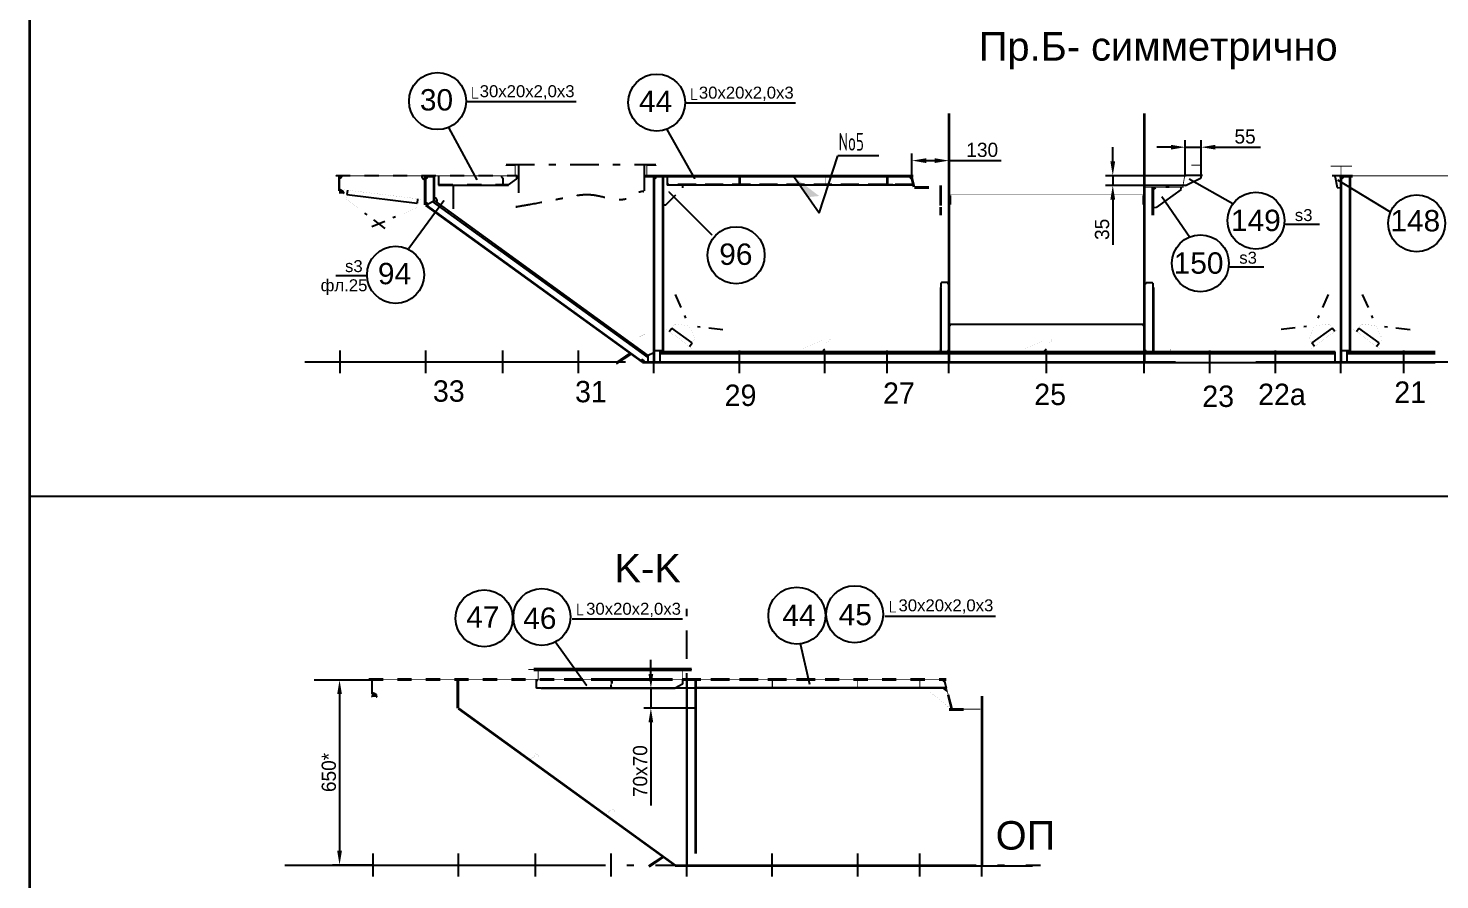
# Model space of a CAD drawing. Header units: millimetres. Extents: x -19561 to 47775, y 28910 to 69910.
# Drawn here: x 20988 to 25939, y 39949 to 42936 of the extents above; entities that cross this region are included whole.
import ezdxf
from ezdxf.enums import TextEntityAlignment as Align

# ---------------------------------------------------------------- set-up
doc = ezdxf.new("R2010")
doc.units = ezdxf.units.MM
doc.header["$MEASUREMENT"] = 0
for name, pattern in [('DASH5', [225, 100, -50, 25, -50]), ('K5LT32768', [0]), ('K5LT32769', [0]), ('K5LT32770', [100, 50, -50]), ('K5LT32771', [1300, 1125, -75, 25, -75]), ('K5LT32774', [0]), ('K5LT32777', [95.25, 63.5, -31.75]), ('K5LT32779', [25, 12.5, -12.5]), ('K5LT32791', [97.5, 75, -7.5, 7.5, -7.5]), ('K5LT32792', [90, 40, -20, 10, -20]), ('K5LT32793', [10, 5, -5]), ('K5LT_THIN', [0])]:
    doc.linetypes.add(name, pattern=pattern)
doc.layers.add('РАЗМЕРЫ', color=3, linetype='Continuous', true_color=0x00ff00)
doc.styles.add('Arial', font='arial.ttf')
doc.styles.add('KDIMTEXTSTYLE', font='GOST_AU.SHX', dxfattribs={"width": 0.96, "oblique": 15, "height": 5})
doc.styles.add('KTEXTSTYLE', font='GOST_AU.SHX', dxfattribs={"width": 0.96, "height": 5})
doc.styles.add('style5', font='arial.ttf', dxfattribs={"height": 3})
doc.dimstyles.new('KDIMSTYLE (1.00)', dxfattribs={"dimtxt": 5, "dimasz": 1, "dimexe": 2, "dimexo": 0, "dimgap": 1, "dimtad": 1, "dimtxsty": 'KDIMTEXTSTYLE', "dimsah": 1, "dimcen": 0, "dimdle": 1, "dimadec": 0, "dimazin": 0, "dimtfac": 0.667, "dimtmove": 0, "dimatfit": 3, "dimfxl": 1, "dimtvp": 1, "dimtolj": 1, "dimtzin": 0, "dimarcsym": 0})
doc.dimstyles.new('seatech', dxfattribs={"dimscale": 20, "dimtxt": 2.5, "dimasz": 2.5, "dimexe": 1.25, "dimexo": 0, "dimtad": 1, "dimdec": 0, "dimtxsty": 'Standard', "dimcen": 2.5, "dimclrd": 7, "dimclre": 7, "dimclrt": 4, "dimadec": 0, "dimazin": 0, "dimtfac": 1, "dimtdec": 0, "dimtmove": 0, "dimatfit": 3, "dimfxl": 1.25, "dimarcsym": 0})

# ---------------------------------------------------------------- blocks, each defined once
blk = doc.blocks.new('KDIMARROW_00')
at = {"layer": 'РАЗМЕРЫ', "color": 0, "linetype": 'K5LT_THIN', "lineweight": 18}
blk.add_line((0, 0), (-1, 0), dxfattribs=at)
blk = doc.blocks.new('*D2185')
at = {"color": 0, "lineweight": -2}
blk.add_line((22446, 42330), (22322.9, 42163.3), dxfattribs=at)
at = {"layer": 'Defpoints', "color": 0}
for p in [(22446.6, 42330.8), (22322.3, 42162.5), (22322.3, 42162.5)]:
    blk.add_point(p, dxfattribs=at)
at = {"color": 0, "lineweight": -2}
for p, rotation in [((22446.6, 42330.8), 53.56854269248219), ((22322.3, 42162.5), 233.5685426924822)]:
    blk.add_blockref('KDIMARROW_00', p, dxfattribs=dict(at, rotation=rotation))
at = {"color": 7, "ltscale": 20, "insert": (22383.7, 42247.7), "char_height": 5, "attachment_point": 5, "rotation": 53.5685, "style": 'KDIMTEXTSTYLE'}
blk.add_mtext('\\A1;\\H0.5;\\W0.965;\\Q0;\\Q0; \\H0.5;\\W0.965;\\Q0;', dxfattribs=at)
blk = doc.blocks.new('*D2186')
at = {"color": 0, "lineweight": -2}
blk.add_line((22562.3, 42404.6), (22463, 42588.1), dxfattribs=at)
at = {"layer": 'Defpoints', "color": 0}
for p in [(22462.5, 42589), (22463.9, 42589.7), (22564.2, 42404.5)]:
    blk.add_point(p, dxfattribs=at)
at = {"color": 0, "lineweight": -2}
for p, rotation in [((22462.5, 42589), 118.4157366245276), ((22562.7, 42403.7), 298.4157366245276)]:
    blk.add_blockref('KDIMARROW_00', p, dxfattribs=dict(at, rotation=rotation))
at = {"color": 7, "ltscale": 20, "insert": (22536.9, 42454.1), "char_height": 5, "attachment_point": 5, "rotation": 298.4157, "style": 'KDIMTEXTSTYLE'}
blk.add_mtext('\\A1;\\H0.5;\\W0.965;\\Q0;\\Q0; \\H0.5;\\W0.965;\\Q0;', dxfattribs=at)
blk = doc.blocks.new('*D2187')
at = {"color": 0, "lineweight": -2}
blk.add_line((23325.9, 42408.4), (23228.9, 42581.1), dxfattribs=at)
at = {"layer": 'Defpoints', "color": 0}
for p in [(23228.4, 42582), (23228.4, 42582), (23326.4, 42407.5)]:
    blk.add_point(p, dxfattribs=at)
at = {"color": 0, "lineweight": -2}
for p, rotation in [((23228.4, 42582), 119.3213299496501), ((23326.4, 42407.5), 299.3213299496501)]:
    blk.add_blockref('KDIMARROW_00', p, dxfattribs=dict(at, rotation=rotation))
at = {"color": 7, "ltscale": 20, "insert": (23306.4, 42445.7), "char_height": 5, "attachment_point": 5, "rotation": 299.3213, "style": 'KDIMTEXTSTYLE'}
blk.add_mtext('\\A1;\\H0.5;\\W0.965;\\Q0;\\Q0; \\H0.5;\\W0.965;\\Q0;', dxfattribs=at)
blk = doc.blocks.new('*D2188')
at = {"color": 0, "lineweight": -2}
blk.add_line((23235.1, 42362.5), (23386.3, 42211.4), dxfattribs=at)
at = {"layer": 'Defpoints', "color": 0}
for p in [(23234.4, 42363.3), (23387, 42210.7), (23387, 42210.7)]:
    blk.add_point(p, dxfattribs=at)
at = {"color": 0, "lineweight": -2}
for p, rotation in [((23234.4, 42363.3), 135), ((23387, 42210.7), 315)]:
    blk.add_blockref('KDIMARROW_00', p, dxfattribs=dict(at, rotation=rotation))
at = {"color": 7, "ltscale": 20, "insert": (23310.8, 42288.6), "char_height": 5, "attachment_point": 5, "rotation": 315, "style": 'KDIMTEXTSTYLE'}
blk.add_mtext('\\A1;\\H0.5;\\W0.965;\\Q0;\\Q0; \\H0.5;\\W0.965;\\Q0;', dxfattribs=at)
blk = doc.blocks.new('*D2191')
at = {"color": 7, "linetype": 'Continuous', "lineweight": -2}
for p, q in [((24087.6, 42416), (24087.6, 42496.6)), ((24217.6, 42380.6), (24217.6, 42496.6)), ((24137.6, 42471.6), (24167.6, 42471.6)), ((24217.6, 42471.6), (24400.9, 42471.6))]:
    blk.add_line(p, q, dxfattribs=at)
at = {"color": 7}
for points in [[(24137.6, 42479.9), (24137.6, 42463.2), (24087.6, 42471.6)], [(24167.6, 42463.2), (24167.6, 42479.9), (24217.6, 42471.6)]]:
    blk.add_solid(points, dxfattribs=at)
at = {"layer": 'Defpoints', "color": 0}
for p in [(24217.6, 42471.6), (24087.6, 42416), (24217.6, 42380.6)]:
    blk.add_point(p, dxfattribs=at)
at = {"color": 4, "ltscale": 20, "insert": (24334.2, 42509.1), "char_height": 50, "attachment_point": 5}
blk.add_mtext('130', dxfattribs=at)
blk = doc.blocks.new('*D2189')
at = {"color": 7, "linetype": 'Continuous', "lineweight": -2}
for p, q in [((25046.2, 42417.5), (25046.2, 42543.6)), ((25102, 42416.6), (25102, 42543.6)), ((24996.2, 42518.6), (24946.2, 42518.6)), ((25046.2, 42518.6), (25102, 42518.6)), ((25152, 42518.6), (25310.4, 42518.6))]:
    blk.add_line(p, q, dxfattribs=at)
at = {"color": 7}
for points in [[(24996.2, 42510.3), (24996.2, 42526.9), (25046.2, 42518.6)], [(25152, 42526.9), (25152, 42510.3), (25102, 42518.6)]]:
    blk.add_solid(points, dxfattribs=at)
at = {"layer": 'Defpoints', "color": 0}
for p in [(25102, 42518.6), (25046.2, 42417.5), (25102, 42416.6)]:
    blk.add_point(p, dxfattribs=at)
at = {"color": 4, "ltscale": 20, "insert": (25256.2, 42556.1), "char_height": 50, "attachment_point": 5}
blk.add_mtext('55', dxfattribs=at)
blk = doc.blocks.new('*D2190')
at = {"color": 7, "linetype": 'Continuous', "lineweight": -2}
for p, q in [((24792.2, 42468.5), (24792.2, 42518.5)), ((25049.7, 42418.5), (24767.2, 42418.5)), ((25045.6, 42384.7), (24767.2, 42384.7)), ((24792.2, 42418.5), (24792.2, 42384.7)), ((24792.2, 42334.7), (24792.2, 42176.3))]:
    blk.add_line(p, q, dxfattribs=at)
at = {"color": 7}
for points in [[(24783.8, 42468.5), (24800.5, 42468.5), (24792.2, 42418.5)], [(24800.5, 42334.7), (24783.8, 42334.7), (24792.2, 42384.7)]]:
    blk.add_solid(points, dxfattribs=at)
at = {"layer": 'Defpoints', "color": 0}
for p in [(24792.2, 42384.7), (25045.6, 42384.7), (25049.7, 42418.5)]:
    blk.add_point(p, dxfattribs=at)
at = {"color": 4, "ltscale": 20, "insert": (24754.7, 42230.5), "char_height": 50, "attachment_point": 5, "rotation": 90}
blk.add_mtext('35', dxfattribs=at)
blk = doc.blocks.new('*D2318')
at = {"color": 0, "lineweight": -2}
blk.add_line((22946.3, 40630.4), (22836.6, 40783.7), dxfattribs=at)
at = {"layer": 'Defpoints', "color": 0}
for p in [(22865.8, 40805.8), (22836, 40784.5), (22976.7, 40650.9)]:
    blk.add_point(p, dxfattribs=at)
at = {"color": 0, "lineweight": -2}
for p, rotation in [((22836, 40784.5), 125.6020542124243), ((22946.9, 40629.6), 305.6020542124243)]:
    blk.add_blockref('KDIMARROW_00', p, dxfattribs=dict(at, rotation=rotation))
at = {"color": 7, "ltscale": 20, "insert": (22840.4, 40780.5), "char_height": 5, "attachment_point": 5, "rotation": 305.6021, "style": 'KDIMTEXTSTYLE'}
blk.add_mtext('\\A1;\\H0.5;\\W0.965;\\Q0;\\Q0; \\H0.5;\\W0.965;\\Q0;', dxfattribs=at)
blk = doc.blocks.new('*D2319')
at = {"color": 7, "linetype": 'Continuous', "lineweight": -2}
for p, q in [((22023.3, 40650.1), (22105, 40650.1)), ((22080, 40600.1), (22080, 40050.7)), ((22197.8, 40000.7), (22055, 40000.7))]:
    blk.add_line(p, q, dxfattribs=at)
at = {"color": 7}
for points in [[(22088.3, 40600.1), (22071.7, 40600.1), (22080, 40650.1)], [(22071.7, 40050.7), (22088.3, 40050.7), (22080, 40000.7)]]:
    blk.add_solid(points, dxfattribs=at)
at = {"layer": 'Defpoints', "color": 0}
for p in [(22023.3, 40650.1), (22080, 40000.7), (22197.8, 40000.7)]:
    blk.add_point(p, dxfattribs=at)
at = {"color": 4, "ltscale": 20, "insert": (22042.5, 40325.4), "char_height": 50, "attachment_point": 5, "rotation": 90}
blk.add_mtext('650*', dxfattribs=at)
blk = doc.blocks.new('*D2320')
at = {"color": 0, "lineweight": -2}
blk.add_line((23729.9, 40634.4), (23696.5, 40776.4), dxfattribs=at)
at = {"layer": 'Defpoints', "color": 0}
for p in [(23696, 40777.3), (23696.3, 40777.4), (23729.7, 40633.4)]:
    blk.add_point(p, dxfattribs=at)
at = {"color": 0, "lineweight": -2}
for p, rotation in [((23696.3, 40777.4), 103.2057277785204), ((23730.1, 40633.5), 283.2057277785203)]:
    blk.add_blockref('KDIMARROW_00', p, dxfattribs=dict(at, rotation=rotation))
at = {"color": 7, "ltscale": 20, "insert": (23721.3, 40676.4), "char_height": 5, "attachment_point": 5, "rotation": 283.2057, "style": 'KDIMTEXTSTYLE'}
blk.add_mtext('\\A1;\\H0.5;\\W0.965;\\Q0;\\Q0; \\H0.5;\\W0.965;\\Q0;', dxfattribs=at)
blk = doc.blocks.new('*D2321')
at = {"color": 7, "linetype": 'Continuous', "lineweight": -2}
for p, q in [((23172, 40670.8), (23172, 40720.8)), ((23329.7, 40620.8), (23147, 40620.8)), ((23172, 40620.8), (23172, 40550.8)), ((23329.7, 40550.8), (23147, 40550.8)), ((23172, 40500.8), (23172, 40209.1))]:
    blk.add_line(p, q, dxfattribs=at)
at = {"color": 7}
for points in [[(23163.6, 40670.8), (23180.3, 40670.8), (23172, 40620.8)], [(23180.3, 40500.8), (23163.6, 40500.8), (23172, 40550.8)]]:
    blk.add_solid(points, dxfattribs=at)
at = {"layer": 'Defpoints', "color": 0}
for p in [(23329.7, 40620.8), (23172, 40550.8), (23329.7, 40550.8)]:
    blk.add_point(p, dxfattribs=at)
at = {"color": 4, "ltscale": 20, "insert": (23134.5, 40330), "char_height": 50, "attachment_point": 5, "rotation": 90}
blk.add_mtext('70x70', dxfattribs=at)

msp = doc.modelspace()

# ---------------------------------------------------------------- hatches: boundary and pattern name
for color, points in [(0, [(22077.55385, 42415.96912), (22082.55385, 42415.96912), (22082.55385, 42370.72742), (22083.0226, 42368.97742), (22084.30385, 42367.69635), (22093.30385, 42362.50018), (22094.5851, 42361.21912), (22095.05385, 42359.46912), (22094.5851, 42357.71912), (22093.30385, 42356.43805), (22091.55385, 42355.96912), (22077.55385, 42355.96912)]), (7, [(23762.57977, 42347.41195), (23722.94451, 42343.5489), (23673.82118, 42414.42092)]), (0, [(22192.75813, 40650.68314), (22197.75813, 40650.68314), (22197.75813, 40606.30753), (22198.22688, 40604.55753), (22199.50813, 40603.2764), (22210.00813, 40597.2142), (22211.28938, 40595.93314), (22211.75813, 40594.18314), (22211.28938, 40592.43314), (22210.00813, 40591.15207), (22208.25813, 40590.68314), (22196.25813, 40590.68314), (22194.50813, 40591.15207), (22193.22688, 40592.43314), (22192.75813, 40594.18314)])]:
    msp.add_hatch(color=color).paths.add_polyline_path(points)

# ---------------------------------------------------------------- linework, layer by layer
for p, q in [((22522.9648, 42679.39398), (22910.06912, 42679.39398)), ((23291.66438, 42674.33577), (23678.76869, 42674.33577)), ((25592.69446, 42417.80857), (25562.08953, 42417.80857)), ((25571.94814, 42413.1028), (25579.44806, 42376.79594)), ((25579.44806, 42376.79594), (25590.96993, 42376.53519)), ((25397.96627, 42248.12254), (25516.76408, 42248.12254)), ((25203.10289, 42098.5573), (25321.9007, 42098.5573)), ((22066.44325, 42069.06674), (22176.57167, 42069.06674)), ((22896.20781, 40864.03281), (23283.31213, 40864.03281)), ((23993.13591, 40873.6488), (24380.24022, 40873.6488)), ((21990.51236, 40650.90559), (22182.75813, 40650.68314))]:
    msp.add_line(p, q)
at = {"color": 0, "linetype": 'K5LT32769'}
for p, q in [((24217.55385, 41765.96912), (24217.55385, 42636.44741)), ((24219.55385, 41765.96912), (24219.55385, 42636.44741)), ((24902.55385, 41765.96912), (24902.55385, 42636.44741)), ((24904.55385, 41765.96912), (24904.55385, 42636.44741)), ((22378.55385, 42315.96905), (22378.55385, 42415.96912)), ((22382.55385, 42315.96905), (22382.55385, 42415.96912)), ((22389.55385, 42415.96912), (22412.55385, 42415.96912)), ((22410.55385, 42329.06915), (22410.55385, 42417.13586)), ((22412.55385, 42331.25488), (22412.55385, 42415.96912)), ((22427.55385, 42385.96912), (22672.55385, 42385.96912)), ((23152.55433, 42418.96912), (24092.55385, 42418.96912)), ((23152.55433, 42415.96912), (24092.55385, 42415.96912)), ((23182.55385, 41765.96912), (23182.55385, 42415.96912)), ((23184.55385, 41765.96912), (23184.55385, 42415.96912)), ((23191.55385, 42415.96912), (23214.55385, 42415.96912)), ((23212.55385, 42417.13586), (23212.55385, 41805.96912)), ((23214.55385, 42415.96912), (23214.55385, 41805.96912)), ((24092.0243, 42385.96912), (23229.55385, 42385.96912)), ((25592.55385, 41765.96912), (25592.55385, 42415.96912)), ((25594.55385, 41765.96912), (25594.55385, 42415.96912)), ((25601.55385, 42415.96912), (25624.55385, 42415.96912)), ((25622.55385, 42417.1358), (25622.55385, 41805.96912)), ((25624.55385, 42415.96912), (25624.55385, 41805.96912)), ((22105.54652, 42353.04339), (22351.84242, 42322.90228)), ((24219.55385, 42318.11285), (24219.55385, 42349.55255)), ((24222.55385, 42318.11285), (24222.55385, 42349.55255)), ((24899.55385, 42318.11285), (24899.55385, 42349.55255)), ((24902.55385, 42318.11285), (24902.55385, 42349.55255)), ((22381.38148, 42314.34875), (23141.38124, 41764.34875)), ((22382.55385, 42315.96905), (23142.55385, 41765.96895)), ((22388.79066, 42319.14703), (22412.55385, 42331.25488)), ((22388.79115, 42319.14703), (22412.58265, 42331.26941)), ((23162.5619, 41781.11479), (22406.56849, 42328.21515)), ((23162.55385, 41788.52698), (22412.58265, 42331.26935)), ((24187.55385, 42279.8103), (24187.55385, 42308.37756)), ((24190.55385, 42279.8103), (24190.55385, 42308.37756)), ((24931.55385, 42279.8103), (24931.55385, 42308.37756)), ((24934.55385, 42279.8103), (24934.55385, 42308.37756)), ((24189.55385, 42041.96912), (24189.55385, 42026.96912)), ((24212.55385, 42043.96912), (24191.55385, 42043.96912)), ((24909.55385, 42043.96912), (24930.55385, 42043.96912)), ((24932.55385, 42041.96912), (24932.55385, 42026.96912)), ((24188.55385, 42025.96912), (24187.55385, 42025.96912)), ((24187.55385, 42025.96912), (24187.55385, 41800.96912)), ((24189.55385, 42023.80237), (24189.55385, 41800.13575)), ((24932.55385, 42023.80237), (24932.55385, 41800.13575)), ((24933.55385, 42025.96912), (24934.55385, 42025.96912)), ((24934.55385, 42025.96912), (24934.55385, 41800.96912)), ((24217.55385, 41891.26036), (24217.55385, 41866.698)), ((24895.70375, 41896.26036), (24222.55385, 41896.26036)), ((24897.55385, 41896.26036), (24895.70375, 41896.26036)), ((24902.55385, 41891.26036), (24902.55385, 41866.698)), ((23236.62977, 41872.07113), (23245.52772, 41884.14696)), ((23316.37587, 41831.94293), (23245.52772, 41884.14696)), ((25561.58009, 41884.14697), (25490.7317, 41831.94295)), ((25570.47804, 41872.07113), (25561.58009, 41884.14697)), ((25646.62965, 41872.07113), (25655.5276, 41884.14697)), ((25726.37599, 41831.94295), (25655.5276, 41884.14697)), ((23049.66591, 41762.81349), (23099.34486, 41796.45879)), ((23051.90883, 41759.50152), (23101.58778, 41793.14682)), ((23162.30116, 41788.71012), (23182.55385, 41799.05349)), ((23162.55385, 41766.30809), (23162.55385, 41788.52698)), ((23184.55385, 41805.96912), (23214.55385, 41805.96912)), ((23204.55385, 41765.96912), (23204.55385, 41800.96912)), ((25293.90355, 41800.96912), (23204.55385, 41800.96912)), ((25293.90355, 41793.96912), (23204.55385, 41793.96912)), ((23307.47792, 41819.8671), (23316.37587, 41831.94293)), ((23772.55385, 41800.96912), (23782.55385, 41810.96912)), ((24212.55385, 41800.96912), (24187.55385, 41800.96912)), ((24549.55385, 41800.96912), (24559.55385, 41810.96912)), ((24909.55385, 41800.96912), (24934.55385, 41800.96912)), ((25572.55385, 41800.96912), (25293.90355, 41800.96912)), ((25572.55385, 41793.96912), (25293.90355, 41793.96912)), ((25499.62965, 41819.8671), (25490.7317, 41831.94295)), ((25572.55385, 41765.96912), (25572.55385, 41800.96912)), ((25594.55385, 41805.96912), (25624.55385, 41805.96912)), ((25614.55385, 41765.96912), (25614.55385, 41800.96912)), ((25922.55385, 41800.96912), (25614.55385, 41800.96912)), ((25922.55385, 41793.96912), (25614.55385, 41793.96912)), ((25717.47804, 41819.8671), (25726.37599, 41831.94295)), ((23142.55385, 41765.96912), (25011.65492, 41765.96912)), ((23142.55385, 41762.96912), (25293.90355, 41762.96912)), ((23149.13832, 41766.28294), (23162.55385, 41766.30809)), ((25293.90355, 41765.96912), (25922.55385, 41765.96912)), ((25293.90355, 41762.96912), (25922.55385, 41762.96912)), ((23297.75813, 40000.68314), (23297.75813, 40650.68314)), ((23299.75813, 40000.68314), (23299.75813, 40650.68314)), ((23327.6757, 40651.98078), (23327.6757, 40040.81403)), ((23329.6757, 40650.81403), (23329.6757, 40040.81403)), ((24332.75813, 40000.68314), (24332.75813, 40593.63663)), ((24334.75813, 40000.68314), (24334.75813, 40593.63663))]:
    msp.add_line(p, q, dxfattribs=at)
at = {"color": 7, "linetype": 'K5LT32768'}
for p, q in [((23761.93754, 42287.29224), (23828.15604, 42488.94736)), ((23971.24257, 42488.94736), (23828.15604, 42488.94736)), ((23761.93754, 42287.29224), (23673.82118, 42414.42092)), ((22197.75813, 39960.68314), (22197.75813, 40040.68314)), ((22497.75813, 39960.68314), (22497.75813, 40040.68314)), ((22767.75813, 39960.68314), (22767.75813, 40040.68314)), ((23032.75813, 39960.68314), (23032.75813, 40040.68314)), ((23297.75813, 39960.68314), (23297.75813, 40040.68314)), ((23597.75813, 39960.68314), (23597.75813, 40040.68314)), ((23897.75813, 39960.68314), (23897.75813, 40040.68314))]:
    msp.add_line(p, q, dxfattribs=at)
at = {"color": 0, "linetype": 'DASH5'}
for p, q in [((22664.04825, 42458.33545), (23189.23533, 42458.33545)), ((22707.54949, 42459.12616), (22707.54949, 42308.94336)), ((23148.10603, 42457.54529), (23148.10603, 42365.06437))]:
    msp.add_line(p, q, dxfattribs=at)
at = {"color": 0, "linetype": 'K5LT32770'}
for p, q in [((22067.55385, 42418.96912), (22702.55409, 42418.96912)), ((22077.55385, 42415.96912), (22077.55385, 42355.96912)), ((22427.55385, 42415.96912), (22427.55385, 42385.96912)), ((22427.55385, 42387.96912), (22670.62707, 42387.96912)), ((22652.55385, 42410.96912), (22652.55385, 42385.96912)), ((23284.55385, 42385.96912), (23214.55385, 42385.96912)), ((23229.55385, 42415.96912), (23229.55385, 42385.96912)), ((24000.55385, 42415.96912), (24001.55385, 42415.96912)), ((24000.55385, 42385.96912), (24000.55385, 42415.96912)), ((24020.55385, 42385.96912), (24000.55385, 42385.96912)), ((24001.55385, 42415.96912), (24002.26088, 42415.67621)), ((24002.26088, 42415.67621), (24002.55385, 42414.96912)), ((24002.55385, 42414.96912), (24002.55385, 42389.96912)), ((24002.55385, 42389.96912), (24002.82191, 42388.96912)), ((24002.82191, 42388.96912), (24003.55385, 42388.23706)), ((24003.55385, 42388.23706), (24004.55385, 42387.96912)), ((24004.55385, 42387.96912), (24019.55385, 42387.96912)), ((24019.55385, 42387.96912), (24020.26088, 42387.67621)), ((24020.26088, 42387.67621), (24020.55385, 42386.96912)), ((24020.55385, 42386.96912), (24020.55385, 42385.96912)), ((24093.88221, 42378.60174), (24084.64491, 42415.23572)), ((24085.68226, 42411.12085), (24092.0243, 42385.96912)), ((24096.79115, 42379.3352), (24087.55385, 42415.96918)), ((25587.55385, 42418.96912), (25632.55385, 42418.96912)), ((25587.55385, 42415.96912), (25632.55385, 42415.96912)), ((22083.0226, 42368.97742), (22082.55385, 42370.72742)), ((22084.30385, 42367.69635), (22083.0226, 42368.97742)), ((22093.30385, 42362.50018), (22084.30385, 42367.69635)), ((22094.5851, 42361.21912), (22093.30385, 42362.50018)), ((22093.30385, 42356.43805), (22094.5851, 42357.71912)), ((22095.05385, 42359.46912), (22094.5851, 42361.21912)), ((22094.5851, 42357.71912), (22095.05385, 42359.46912)), ((22107.36879, 42367.93231), (22105.54652, 42353.04339)), ((22353.66469, 42337.7912), (22351.84242, 42322.90228)), ((23224.55385, 42315.96912), (23284.55385, 42375.96912)), ((24096.79115, 42379.3352), (24187.55385, 42379.3352)), ((24096.79115, 42376.3352), (24187.55385, 42376.3352)), ((22182.75813, 40653.68314), (22867.64826, 40653.68314)), ((22182.75813, 40653.68314), (24207.75813, 40653.68314)), ((22182.75813, 40650.68314), (22867.64826, 40650.68314)), ((22182.75813, 40650.68314), (24207.75813, 40650.68314)), ((22192.75813, 40650.68314), (22192.75813, 40594.18314)), ((23032.75813, 40653.68314), (23197.75813, 40653.68314)), ((23032.75813, 40650.68314), (23197.75813, 40650.68314)), ((23197.75813, 40653.68314), (23747.75813, 40653.68314)), ((23197.75813, 40650.68314), (23747.75813, 40650.68314)), ((23282.75813, 40650.68314), (23282.75813, 40635.68314)), ((24226.53108, 40548.22232), (24200.81892, 40650.19418)), ((24228.47028, 40548.71133), (24202.75813, 40650.6832)), ((22198.22688, 40604.55753), (22197.75813, 40606.30753)), ((22199.50813, 40603.2764), (22198.22688, 40604.55753)), ((22210.00813, 40597.2142), (22199.50813, 40603.2764)), ((22769.75813, 40645.68314), (22769.75813, 40624.68314)), ((22771.75813, 40622.68314), (22786.75813, 40622.68314)), ((22787.75813, 40621.68314), (22787.75813, 40620.68314)), ((23282.75813, 40635.68314), (23256.77741, 40620.68314)), ((24210.70515, 40610.9866), (24198.26008, 40620.68314)), ((24201.9112, 40645.83487), (24208.25324, 40620.68314)), ((22192.75813, 40594.18314), (22193.22688, 40592.43314)), ((22193.22688, 40592.43314), (22194.50813, 40591.15207)), ((22208.25813, 40590.68314), (22210.00813, 40591.15207)), ((22211.28938, 40595.93314), (22210.00813, 40597.2142)), ((22210.00813, 40591.15207), (22211.28938, 40592.43314)), ((22211.75813, 40594.18314), (22211.28938, 40595.93314)), ((22211.28938, 40592.43314), (22211.75813, 40594.18314)), ((24218.47028, 40548.71133), (24302.75813, 40548.71133)), ((24218.47028, 40545.71133), (24302.75813, 40545.71133))]:
    msp.add_line(p, q, dxfattribs=at)
at = {"color": 2}
for p, q in [((22672.55385, 42386.96912), (22701.30908, 42407.91433)), ((22701.30908, 42407.91433), (22701.52433, 42418.96912)), ((25047.4433, 42384.35403), (25039.88423, 42384.35403)), ((25043.60689, 42420.2521), (25106.70459, 42420.2521)), ((25047.50535, 42384.48608), (25102.32682, 42411.04257)), ((25213.80353, 42320.38974), (25059.75119, 42406.21163)), ((25102.24141, 42411.09625), (25102.24141, 42418.95283)), ((25571.94814, 42413.1028), (25571.94814, 42419.0702)), ((25766.08129, 42290.99786), (25582.06113, 42402.76124)), ((22478.40311, 42380.60089), (22478.40311, 42301.9008)), ((24934.86202, 42370.09414), (24942.86042, 42376.58971)), ((25031.76426, 42370.43959), (24944.72874, 42306.95584)), ((24964.47104, 42345.96592), (25062.90506, 42203.42727)), ((24978.03006, 42379.54526), (24990.37719, 42379.54526)), ((25032.33009, 42371.00738), (25032.33009, 42377.25672)), ((24944.72874, 42306.95584), (24936.56525, 42306.54793)), ((22761.71637, 40689.61607), (23314.00084, 40689.61607)), ((22761.71637, 40683.8944), (23314.00084, 40683.8944))]:
    msp.add_line(p, q, dxfattribs=at)
at = {"color": 7, "linetype": 'K5LT32769'}
for p, q in [((23182.55385, 41765.96912), (23182.55385, 42415.96912)), ((23184.55385, 41765.96912), (23184.55385, 42415.96912)), ((23191.55385, 42415.96912), (23214.55385, 42415.96912)), ((23212.55385, 42417.13586), (23212.55385, 41844.80238)), ((23214.55385, 42415.96912), (23214.55385, 41845.96912)), ((24187.55385, 42313.70245), (24187.55385, 42384.53162)), ((24190.55385, 42313.70245), (24190.55385, 42384.53162)), ((24931.55385, 42308.37756), (24931.55385, 42379.20673)), ((24934.55385, 42308.37756), (24934.55385, 42379.20673)), ((22493.75813, 40550.68307), (22493.75813, 40650.68314)), ((22497.75813, 40550.68307), (22497.75813, 40650.68314)), ((23297.75813, 40000.68314), (23297.75813, 40650.68314)), ((23299.75813, 40000.68314), (23299.75813, 40650.68314)), ((22497.75813, 40550.68307), (23257.75813, 40000.68297)), ((22496.58576, 40549.06277), (23256.58552, 39999.06277)), ((23164.87019, 39997.52751), (23214.54914, 40031.17282)), ((23167.11311, 39994.21554), (23216.79206, 40027.86084)), ((23257.75813, 40000.68314), (23747.75813, 40000.68314)), ((23257.75813, 39997.68314), (24510.23962, 39997.68314))]:
    msp.add_line(p, q, dxfattribs=at)
at = {"color": 1, "linetype": 'K5LT32770', "true_color": 0xff0000}
for p, q in [((23214.55385, 42385.96912), (23214.55385, 42315.96912)), ((23284.55385, 42375.96912), (23284.55385, 42385.96912)), ((23214.55385, 42315.96912), (23224.55385, 42315.96912))]:
    msp.add_line(p, q, dxfattribs=at)
at = {"color": 0, "linetype": 'K5LT32777'}
for p, q in [((24092.35316, 42387.96912), (23229.55385, 42387.96912)), ((22867.64826, 40653.68314), (23032.75813, 40653.68314)), ((22867.64826, 40650.68314), (23032.75813, 40650.68314))]:
    msp.add_line(p, q, dxfattribs=at)
at = {"color": 0, "linetype": 'K5LT32791'}
for p, q in [((23482.55385, 42415.96912), (23483.55385, 42415.96912)), ((23482.55385, 42385.96912), (23482.55385, 42415.96912)), ((23502.55385, 42385.96912), (23482.55385, 42385.96912)), ((23483.55385, 42415.96912), (23484.26088, 42415.67621)), ((23484.26088, 42415.67621), (23484.55385, 42414.96912)), ((23484.55385, 42414.96912), (23484.55385, 42389.96912)), ((23484.55385, 42389.96912), (23484.82191, 42388.96912)), ((23484.82191, 42388.96912), (23485.55385, 42388.23706)), ((23485.55385, 42388.23706), (23486.55385, 42387.96912)), ((23486.55385, 42387.96912), (23501.55385, 42387.96912)), ((23501.55385, 42387.96912), (23502.26088, 42387.67621)), ((23502.26088, 42387.67621), (23502.55385, 42386.96912)), ((23502.55385, 42386.96912), (23502.55385, 42385.96912)), ((24000.55385, 42415.96912), (24001.55385, 42415.96912)), ((24000.55385, 42385.96912), (24000.55385, 42415.96912)), ((24020.55385, 42385.96912), (24000.55385, 42385.96912)), ((24001.55385, 42415.96912), (24002.26088, 42415.67621)), ((24002.26088, 42415.67621), (24002.55385, 42414.96912)), ((24002.55385, 42414.96912), (24002.55385, 42389.96912)), ((24002.55385, 42389.96912), (24002.82191, 42388.96912)), ((24002.82191, 42388.96912), (24003.55385, 42388.23706)), ((24003.55385, 42388.23706), (24004.55385, 42387.96912)), ((24004.55385, 42387.96912), (24019.55385, 42387.96912)), ((24019.55385, 42387.96912), (24020.26088, 42387.67621)), ((24020.26088, 42387.67621), (24020.55385, 42386.96912)), ((24020.55385, 42386.96912), (24020.55385, 42385.96912))]:
    msp.add_line(p, q, dxfattribs=at)
at = {"color": 0, "linetype": 'K5LT32768'}
for p, q in [((22167.33101, 42287.55342), (22175.31978, 42281.53847)), ((22239.27504, 42258.59987), (22193.25761, 42239.04485)), ((22199.28602, 42263.49363), (22239.22989, 42233.41887)), ((22276.08891, 42274.24388), (22266.88544, 42270.33288)), ((23278.68513, 41955.98181), (23258.65521, 42001.79453)), ((25528.42265, 41955.98176), (25548.45264, 42001.79445)), ((25688.68504, 41955.98176), (25668.65505, 42001.79445)), ((23294.70902, 41919.33169), (23290.70304, 41928.49422)), ((23335.4126, 41889.3395), (23345.35058, 41888.22752)), ((25471.69524, 41889.33967), (25461.75726, 41888.2277)), ((25512.3987, 41919.33167), (25516.4047, 41928.4942)), ((25704.70899, 41919.33167), (25700.70299, 41928.4942)), ((25745.41246, 41889.33967), (25755.35044, 41888.2277)), ((23375.16448, 41884.89159), (23424.85442, 41879.33165)), ((25431.94335, 41884.89182), (25382.25339, 41879.33197)), ((25785.16434, 41884.89182), (25834.8543, 41879.33197)), ((22082.55385, 41725.96912), (22082.55385, 41805.96912)), ((22382.55385, 41725.96912), (22382.55385, 41805.96912)), ((22652.55385, 41725.96912), (22652.55385, 41805.96912)), ((22917.55385, 41725.96912), (22917.55385, 41805.96912)), ((23182.55385, 41725.96912), (23182.55385, 41805.96912)), ((23482.55385, 41725.96912), (23482.55385, 41805.96912)), ((23782.55385, 41725.96912), (23782.55385, 41805.96912)), ((24000.55385, 41725.96912), (24000.55385, 41805.96912)), ((24217.55385, 41725.96912), (24217.55385, 41805.96912)), ((24559.55385, 41725.96912), (24559.55385, 41805.96912)), ((24902.55385, 41725.96912), (24902.55385, 41805.96912)), ((25132.55385, 41725.96912), (25132.55385, 41805.96912)), ((25362.55385, 41725.96912), (25362.55385, 41805.96912)), ((25592.55385, 41725.96912), (25592.55385, 41805.96912)), ((25812.55385, 41725.96912), (25812.55385, 41805.96912)), ((24115.75813, 39960.68314), (24115.75813, 40040.68314)), ((24332.75813, 39960.68314), (24332.75813, 40040.68314))]:
    msp.add_line(p, q, dxfattribs=at)
at = {"color": 0, "linetype": 'K5LT32771'}
for p, q in [((21957.87163, 41765.96912), (25011.65492, 41765.96912)), ((25293.90355, 41765.96912), (26172.55385, 41765.96912))]:
    msp.add_line(p, q, dxfattribs=at)
at = {"color": 2, "ltscale": 20}
msp.add_line((20993.01308, 41294.45806), (33581.63137, 41294.45806), dxfattribs=at)
at = {"color": 3, "linetype": 'DASH5'}
msp.add_line((23298.5776, 40048.9911), (23298.5776, 40901.77591), dxfattribs=at)
at = {"color": 1, "linetype": 'K5LT32792', "true_color": 0xff0000}
for p, q in [((23032.75813, 40650.68314), (23033.75813, 40650.68314)), ((23033.75813, 40650.68314), (23034.46516, 40650.39023)), ((23034.46516, 40650.39023), (23034.75813, 40649.68314))]:
    msp.add_line(p, q, dxfattribs=at)
at = {"color": 7, "linetype": 'K5LT32779'}
for p, q in [((23032.75813, 40620.68314), (23032.75813, 40650.68314)), ((23034.75813, 40649.68314), (23034.75813, 40624.68314))]:
    msp.add_line(p, q, dxfattribs=at)
at = {"color": 0}
for p, q in [((22787.75813, 40620.68314), (23256.77741, 40620.68314)), ((22789.92463, 40622.68314), (23264.5716, 40622.68314)), ((24208.25324, 40620.68314), (23314.75813, 40620.68314)), ((24208.5821, 40622.68314), (23329.6757, 40622.68314))]:
    msp.add_line(p, q, dxfattribs=at)
at = {"color": 7, "linetype": 'K5LT32793'}
for p, q in [((23052.75813, 40620.68314), (23032.75813, 40620.68314)), ((23034.75813, 40624.68314), (23035.02619, 40623.68314)), ((23035.02619, 40623.68314), (23035.75813, 40622.95108)), ((23035.75813, 40622.95108), (23036.75813, 40622.68314)), ((23036.75813, 40622.68314), (23051.75813, 40622.68314)), ((23051.75813, 40622.68314), (23052.46516, 40622.39023)), ((23052.46516, 40622.39023), (23052.75813, 40621.68314)), ((23052.75813, 40621.68314), (23052.75813, 40620.68314))]:
    msp.add_line(p, q, dxfattribs=at)
at = {"color": 7, "linetype": 'K5LT32771'}
msp.add_line((21887.75813, 40000.68314), (24538.53302, 40000.68314), dxfattribs=at)
at = {"color": 2, "ltscale": 20, "const_width": 10}
msp.add_lwpolyline([(20993.01308, 47882.68114), (33581.63137, 47882.68114), (33581.63137, 28914.85541), (20993.01308, 28914.85541)], close=True, dxfattribs=at)
for points, const_width in [([(22546.97704, 42730.17903), (22546.97704, 42690.89466), (22566.63164, 42690.89466)], 3), ([(23315.67661, 42725.12082), (23315.67661, 42685.83645), (23335.33121, 42685.83645)], 3), ([(22065.68079, 42417.97424), (22702.55409, 42417.97424)], 3), ([(25044.35398, 42417.78426), (25037.291, 42377.4267)], 3), ([(25041.95843, 42419.32177), (25106.19855, 42419.23866)], 3), ([(25563.70019, 42418.32097), (26109.61791, 42418.32097)], 3), ([(24906.06074, 42378.22851), (25040.99029, 42378.22851)], 3), ([(22915.65511, 40917.73805), (22915.65511, 40878.45368), (22935.30971, 40878.45368)], 3), ([(24012.5832, 40927.35404), (24012.5832, 40888.06967), (24032.23781, 40888.06967)], 3), ([(22182.45046, 40652.06972), (24205.93879, 40652.06972)], 3), ([(22768.25414, 40650.88113), (22768.25414, 40622.20792), (22787.73618, 40622.20792)], 3), ([(23032.89767, 40651.12821), (23032.89767, 40622.455), (23052.37971, 40622.455)], 3), ([(23298.30218, 40651.13826), (23298.30218, 40504.06312)], 2), ([(23598.0776, 40650.84316), (23598.0776, 40623.21614), (23616.04648, 40623.21614)], 5), ([(23897.08241, 40651.37589), (23897.08241, 40622.70268), (23916.56445, 40622.70268)], 3), ([(24115.16804, 40651.37589), (24115.16804, 40622.70268), (24134.65008, 40622.70268)], 3), ([(24201.03184, 40652.54248), (24227.34513, 40548.5655)], 3), ([(24219.29599, 40547.25218), (24327.55811, 40547.25218)], 3)]:
    msp.add_lwpolyline(points, dxfattribs=dict(const_width=const_width))
at = {"color": 2, "const_width": 3}
for points in [[(22695.91155, 42419.21546), (22695.91155, 42453.63559), (22661.47021, 42453.63559)], [(23157.93247, 42419.21546), (23157.93247, 42453.63559), (23192.37381, 42453.63559)], [(25102.39191, 42421.08665), (25102.39191, 42455.50679), (25067.95057, 42455.50679)], [(25593.31502, 42452.35647), (25556.02933, 42452.35647)], [(25592.69446, 42417.80857), (25592.69446, 42452.2287), (25631.40625, 42452.2287)], [(22776.52786, 40652.40232), (22776.52786, 40686.82246), (22742.08652, 40686.82246)], [(23282.33564, 40652.40232), (23282.33564, 40686.82246), (23316.77698, 40686.82246)]]:
    msp.add_lwpolyline(points, dxfattribs=at)
at = {"color": 0, "linetype": 'K5LT32770', "const_width": 0.18}
for points in [[(22082.55385, 42370.72742), (22082.55385, 42415.96912), (22077.55385, 42415.96912)], [(22420.65492, 42325.42786), (22476.55385, 42284.97473), (22482.55385, 42293.5437), (22482.55385, 42385.96912), (22412.55385, 42385.96912), (22412.55385, 42341.29053)], [(22652.55385, 42415.96912), (22653.55385, 42415.96912), (22654.26088, 42415.67621), (22654.55385, 42414.96912), (22654.55385, 42389.96912), (22654.82191, 42388.96912), (22655.55385, 42388.23706), (22656.55385, 42387.96912), (22671.55385, 42387.96912), (22672.26088, 42387.67621), (22672.55385, 42386.96912), (22672.55385, 42385.96912), (22652.55385, 42385.96912), (22652.55385, 42415.96912)], [(22077.55385, 42355.96912), (22091.55385, 42355.96912), (22093.30385, 42356.43805)], [(22197.75813, 40606.30753), (22197.75813, 40650.68314), (22192.75813, 40650.68314)], [(22767.75813, 40650.68314), (22768.75813, 40650.68314), (22769.46516, 40650.39023), (22769.75813, 40649.68314), (22769.75813, 40624.68314), (22770.02619, 40623.68314), (22770.75813, 40622.95108), (22771.75813, 40622.68314), (22786.75813, 40622.68314), (22787.46516, 40622.39023), (22787.75813, 40621.68314), (22787.75813, 40620.68314), (22767.75813, 40620.68314), (22767.75813, 40650.68314)], [(23597.75813, 40650.68314), (23598.75813, 40650.68314), (23599.46516, 40650.39023), (23599.75813, 40649.68314), (23599.75813, 40624.68314), (23600.02619, 40623.68314), (23600.75813, 40622.95108), (23601.75813, 40622.68314), (23616.75813, 40622.68314), (23617.46516, 40622.39023), (23617.75813, 40621.68314), (23617.75813, 40620.68314), (23597.75813, 40620.68314), (23597.75813, 40650.68314)], [(23597.75813, 40650.68314), (23598.75813, 40650.68314), (23599.46516, 40650.39023), (23599.75813, 40649.68314), (23599.75813, 40624.68314), (23600.02619, 40623.68314), (23600.75813, 40622.95108), (23601.75813, 40622.68314), (23616.75813, 40622.68314), (23617.46516, 40622.39023), (23617.75813, 40621.68314), (23617.75813, 40620.68314), (23597.75813, 40620.68314), (23597.75813, 40650.68314)], [(23896.46191, 40651.51559), (23897.46191, 40651.51559), (23898.169, 40651.22269), (23898.46191, 40650.51559), (23898.46191, 40625.51559), (23898.72986, 40624.51559), (23899.46191, 40623.78354), (23900.46191, 40623.51559), (23915.46191, 40623.51559), (23916.169, 40623.22269), (23916.46191, 40622.51559), (23916.46191, 40621.51559), (23896.46191, 40621.51559), (23896.46191, 40651.51559)], [(23329.6757, 40620.81403), (23329.6757, 40550.81403), (23339.6757, 40550.81403), (23399.6757, 40610.81403), (23399.6757, 40620.81403), (23329.6757, 40620.81403)], [(24198.26008, 40620.68314), (24148.26008, 40620.68314), (24148.26008, 40610.68314), (24214.45588, 40555.21097), (24224.15241, 40557.65591)], [(22194.50813, 40591.15207), (22196.25813, 40590.68314), (22208.25813, 40590.68314)], [(23299.75813, 40530.68314), (23299.75813, 40529.68314), (23300.0511, 40528.97604), (23300.75813, 40528.68314), (23325.75813, 40528.68314), (23326.75813, 40528.41519), (23327.49006, 40527.68314), (23327.75813, 40526.68314), (23327.75813, 40511.68314), (23328.0511, 40510.97601), (23328.75813, 40510.68314), (23329.75813, 40510.68314), (23329.75813, 40530.68314), (23299.75813, 40530.68314)]]:
    msp.add_lwpolyline(points, dxfattribs=at)
at = {"color": 0, "linetype": 'K5LT32769', "const_width": 0.18}
for points in [[(22082.55385, 42410.96912), (22082.55385, 42370.96912), (22368.55385, 42335.96912), (22378.55385, 42335.96912), (22378.55385, 42405.96912)], [(24902.55385, 42351.56012), (24895.70375, 42351.56012), (24217.55385, 42351.56012)], [(23182.55385, 41874.05359), (23172.55385, 41874.05359), (23107.40492, 41840.78152), (23101.54213, 41832.68036), (23162.30116, 41788.71012)], [(23214.55385, 41810.96912), (23224.55385, 41800.96912), (23319.55385, 41800.96912), (23319.55385, 41810.96912), (23224.55385, 41880.96912), (23214.55385, 41880.96912), (23214.55385, 41810.96912)], [(23782.55385, 41840.96912), (23772.55385, 41840.96912), (23702.55385, 41810.96912), (23702.55385, 41800.96912), (23772.55385, 41800.96912)], [(24187.55385, 41810.96912), (24187.55385, 41860.96912), (24177.55385, 41860.96912), (24127.55385, 41810.96912), (24127.55385, 41800.96912), (24177.55385, 41800.96912), (24187.55385, 41810.96912)], [(24217.55385, 41866.698), (24895.70375, 41866.698), (24902.55385, 41866.698)], [(24559.55385, 41840.96912), (24549.55385, 41840.96912), (24479.55385, 41810.96912), (24479.55385, 41800.96912), (24549.55385, 41800.96912)], [(24934.55385, 41810.96912), (24944.55385, 41800.96912), (24994.55385, 41800.96912), (24994.55385, 41810.96912), (24944.55385, 41860.96912), (24934.55385, 41860.96912), (24934.55385, 41810.96912)], [(25592.55385, 41880.96912), (25582.55385, 41880.96912), (25487.55385, 41810.96912), (25487.55385, 41800.96912), (25592.55385, 41800.96912)], [(25624.55385, 41810.96912), (25634.55385, 41800.96912), (25729.55385, 41800.96912), (25729.55385, 41810.96912), (25634.55385, 41880.96912), (25624.55385, 41880.96912), (25624.55385, 41810.96912)]]:
    msp.add_lwpolyline(points, dxfattribs=at)
at = {"color": 0, "linetype": 'K5LT32791', "const_width": 0.18}
for points in [[(23782.55385, 42415.96912), (23783.55385, 42415.96912), (23784.26088, 42415.67621), (23784.55385, 42414.96912), (23784.55385, 42389.96912), (23784.82191, 42388.96912), (23785.55385, 42388.23706), (23786.55385, 42387.96912), (23801.55385, 42387.96912), (23802.26088, 42387.67621), (23802.55385, 42386.96912), (23802.55385, 42385.96912), (23782.55385, 42385.96912), (23782.55385, 42415.96912)], [(23897.75813, 40650.68314), (23896.75813, 40650.68314), (23896.0511, 40650.39023), (23895.75813, 40649.68314), (23895.75813, 40624.68314), (23895.49006, 40623.68314), (23894.75813, 40622.95108), (23893.75813, 40622.68314), (23878.75813, 40622.68314), (23878.0511, 40622.39023), (23877.75813, 40621.68314), (23877.75813, 40620.68314), (23897.75813, 40620.68314), (23897.75813, 40650.68314)]]:
    msp.add_lwpolyline(points, dxfattribs=at)
at = {"color": 0, "linetype": 'K5LT32768', "const_width": 0.18}
for points in [[(22106.45765, 42360.48785), (22103.42087, 42335.67298), (22143.36471, 42305.59826)], [(22352.75355, 42330.34674), (22349.71677, 42305.53187), (22303.69935, 42285.97688)], [(23241.07875, 41878.10904), (23255.90875, 41898.23542), (23305.59865, 41892.67546)], [(23311.92689, 41825.90502), (23326.75689, 41846.0314), (23306.72696, 41891.84408)], [(25495.18068, 41825.90502), (25480.35071, 41846.03143), (25500.38072, 41891.84407)], [(25566.02907, 41878.10905), (25551.1991, 41898.23546), (25501.50919, 41892.67558)], [(25651.07863, 41878.10905), (25665.90859, 41898.23546), (25715.59851, 41892.67558)], [(25721.92701, 41825.90502), (25736.75698, 41846.03143), (25716.72698, 41891.84407)]]:
    msp.add_lwpolyline(points, dxfattribs=at)
at = {"color": 7, "linetype": 'K5LT32779', "const_width": 0.18}
for points in [[(24217.55385, 42380.58752), (24217.55385, 42376.64227), (24190.55385, 42376.64227), (24190.55385, 42380.58752), (24217.55385, 42380.58752)], [(24906.55385, 42380.58752), (24906.55385, 42376.64227), (24933.55385, 42376.64227), (24933.55385, 42380.58752), (24906.55385, 42380.58752)], [(24217.55385, 42266.44031), (24217.55385, 42268.38599), (24217.26088, 42269.76178), (24216.55385, 42270.33166), (24191.55385, 42270.33166), (24190.55385, 42270.85297), (24189.82191, 42272.27731), (24189.55385, 42274.22296), (24189.55385, 42303.40796), (24189.26088, 42304.78375), (24188.55385, 42305.35364), (24187.55385, 42305.35364), (24187.55385, 42266.44031), (24217.55385, 42266.44031)], [(22749.75813, 40368.31473), (22750.56819, 40367.72845), (22751.31281, 40367.55118), (22751.96467, 40367.95233), (22766.62141, 40388.20529), (22767.42463, 40388.85834), (22768.4466, 40389.02222), (22769.41389, 40388.65301), (22781.56574, 40379.85904), (22782.31037, 40379.68176), (22782.96223, 40380.08289), (22783.54865, 40380.89301), (22767.34602, 40392.61832), (22749.75813, 40368.31473)], [(23014.75813, 40176.53831), (23015.56819, 40175.95206), (23016.31281, 40175.77478), (23016.96467, 40176.1759), (23031.62141, 40196.42889), (23032.42463, 40197.08192), (23033.4466, 40197.24579), (23034.41389, 40196.8766), (23046.56574, 40188.08263), (23047.31037, 40187.90535), (23047.96223, 40188.30649), (23048.54865, 40189.11661), (23032.34602, 40200.8419), (23014.75813, 40176.53831)]]:
    msp.add_lwpolyline(points, dxfattribs=at)
at = {"color": 0, "linetype": 'K5LT32779', "const_width": 0.18}
for points in [[(24904.55385, 42305.29315), (24904.55385, 42302.20788), (24931.55385, 42302.20788), (24931.55385, 42305.29315), (24904.55385, 42305.29315)], [(22634.55385, 42133.60074), (22635.3639, 42133.01446), (22636.10853, 42132.83719), (22636.76039, 42133.23834), (22651.41713, 42153.4913), (22652.22035, 42154.14435), (22653.24232, 42154.30823), (22654.20961, 42153.93902), (22666.36146, 42145.14505), (22667.10609, 42144.96777), (22667.75795, 42145.3689), (22668.34437, 42146.17902), (22652.14174, 42157.90433), (22634.55385, 42133.60074)], [(24217.55385, 42045.96912), (24217.55385, 42044.96912), (24217.26088, 42044.26202), (24216.55385, 42043.96912), (24191.55385, 42043.96912), (24190.55385, 42043.70117), (24189.82191, 42042.96912), (24189.55385, 42041.96912), (24189.55385, 42026.96912), (24189.26088, 42026.26202), (24188.55385, 42025.96912), (24187.55385, 42025.96912), (24187.55385, 42045.96912), (24217.55385, 42045.96912)], [(24904.55385, 42045.96912), (24904.55385, 42044.96912), (24904.84681, 42044.26202), (24905.55385, 42043.96912), (24930.55385, 42043.96912), (24931.55385, 42043.70117), (24932.28578, 42042.96912), (24932.55385, 42041.96912), (24932.55385, 42026.96912), (24932.84681, 42026.26199), (24933.55385, 42025.96912), (24934.55385, 42025.96912), (24934.55385, 42045.96912), (24904.55385, 42045.96912)], [(22899.55385, 41941.82429), (22900.3639, 41941.23804), (22901.10853, 41941.06076), (22901.76039, 41941.46188), (22916.41713, 41961.71487), (22917.22035, 41962.3679), (22918.24232, 41962.53177), (22919.20961, 41962.16258), (22931.36146, 41953.36861), (22932.10609, 41953.19133), (22932.75795, 41953.59247), (22933.34437, 41954.40259), (22917.14174, 41966.12788), (22899.55385, 41941.82429)], [(23782.55385, 41765.96912), (23787.55385, 41765.96911), (23787.55385, 41829.26741), (23787.79506, 41830.63549), (23788.48964, 41831.83855), (23789.55385, 41832.73151), (23799.55385, 41838.50501), (23800.83046, 41839.67481), (23801.49305, 41841.27452), (23801.41762, 41843.00439), (23800.61805, 41844.54027), (23799.24428, 41845.59434), (23797.55385, 41845.96912), (23782.55385, 41845.96912), (23782.55385, 41765.96912)], [(24559.55385, 41765.96912), (24564.55385, 41765.96911), (24564.55385, 41829.26741), (24564.79506, 41830.63549), (24565.48964, 41831.83855), (24566.55385, 41832.73151), (24576.55385, 41838.50501), (24577.83046, 41839.67481), (24578.49305, 41841.27452), (24578.41762, 41843.00439), (24577.61805, 41844.54027), (24576.24428, 41845.59434), (24574.55385, 41845.96912), (24559.55385, 41845.96912), (24559.55385, 41765.96912)]]:
    msp.add_lwpolyline(points, dxfattribs=at)
at = {"color": 0, "linetype": 'K5LT32774', "const_width": 0.18}
for points in [[(25293.90355, 41765.96912), (23132.55678, 41765.96912)], [(25922.55385, 41765.96912), (25913.84108, 41765.96912), (25293.90355, 41765.96912)]]:
    msp.add_lwpolyline(points, dxfattribs=at)
at = {"color": 1}
for centre in [(22423.71596, 42680.35861), (23192.41553, 42675.30039), (25294.34769, 42261.06781), (25857.96365, 42251.64617), (23470.8791, 42139.88632), (25099.4843, 42111.50256), (22276.55966, 42070.96389), (22587.16904, 40866.0587), (22789.69328, 40870.93061), (23684.09713, 40875.67469), (23886.62138, 40880.5466)]:
    msp.add_circle(centre, 100, dxfattribs=at)
at = {"color": 0, "linetype": 'K5LT32770'}
for centre, radius, start, end in [((22082.55385, 42415.96912), 5, 270.0000044, 0), ((22378.55385, 42415.96912), 10, 180.00000435, 270), ((22652.55385, 42415.96912), 5, 180, 269.9999956), ((24084.45985, 42415.96912), 5, 180, 284.15124003), ((22412.55385, 42331.29053), 10, 27.05364154, 90), ((22412.55385, 42331.29053), 9.99994, 324.10710126, 27.05363139), ((22769.75813, 40650.68314), 5, 270.0000044, 0), ((24200.68879, 40650.68314), 5, 180, 284.15124003), ((22771.75813, 40624.68314), 2, 180, 269.9999956), ((22786.75813, 40621.68314), 1, 0, 90)]:
    msp.add_arc(centre, radius, start, end, dxfattribs=at)
at = {"color": 0, "linetype": 'K5LT32769'}
for centre, radius, start, end in [((22382.55385, 42415.96912), 7, 270, 0), ((23184.55385, 42415.96912), 7, 270, 0), ((25594.55385, 42415.96912), 7, 270, 0), ((22382.55385, 42315.96912), 7, 27.00074313, 90), ((22382.55385, 42315.96912), 7.00007, 324.10771855, 26.99891649), ((24191.55385, 42041.96912), 2, 90, 179.99999565), ((24217.55385, 42043.96912), 5, 180.00000435, 270), ((24904.55385, 42043.96912), 5, 270, 0), ((24930.55385, 42041.96912), 2, 0, 90), ((24188.55385, 42026.96912), 1, 270.0000044, 0), ((24933.55385, 42026.96912), 1, 180, 269.9999956), ((24217.55385, 41896.26036), 5, 270.0000044, 0), ((24902.55385, 41896.26036), 5, 180, 269.9999956), ((24217.55385, 41800.96912), 5, 90, 179.99999565), ((24904.55385, 41800.96912), 5, 0, 90), ((23142.13832, 41766.26981), 7.00006, 0.10744293, 144.10778684)]:
    msp.add_arc(centre, radius, start, end, dxfattribs=at)
at = {"color": 7, "linetype": 'K5LT32769'}
msp.add_arc((23184.55385, 42415.96912), 7, 270, 0, dxfattribs=at)
at = {"color": 0, "linetype": 'DASH5', "start_tangent": (-0.99454049, -0.1043513959), "end_tangent": (0.9567240181, -0.2909968267)}
msp.add_spline([(22705.9682, 42309.73352), (22796.92631, 42327.12359), (22986.75263, 42348.465), (23108.55803, 42346.88414), (23147.31418, 42363.4835)], degree=3, dxfattribs=at)

# ---------------------------------------------------------------- texts
at = {"color": 0}
for s, height, style, p in [('Пр.Б- симметрично', 100, 'Arial', (24322.09758, 42822.29515)), ('30x20x2,0x3', 42, 'style5', (22571.58379, 42694.13001)), ('30x20x2,0x3', 42, 'style5', (23340.28337, 42689.0718)), ('s3', 42, 'style5', (25430.70941, 42259.60936)), ('s3', 42, 'style5', (25235.84603, 42110.04411)), ('s3', 42, 'style5', (22099.18639, 42080.55355)), ('фл.25', 42, 'style5', (22013.65041, 42013.45762)), ('30x20x2,0x3', 42, 'style5', (22944.82681, 40878.76884)), ('30x20x2,0x3', 42, 'style5', (24040.49415, 40890.66975))]:
    msp.add_text(s, height=height, dxfattribs=dict(at, style=style)).set_placement(p)
at = {"color": 2, "style": 'style5'}
for s, p in [('30', (22361.70233, 42647.36757)), ('44', (23130.4019, 42642.30936)), ('149', (25206.54417, 42224.41235)), ('148', (25765.75039, 42223.36314)), ('96', (23411.87109, 42105.8695)), ('150', (25005.65471, 42074.84711)), ('94', (22214.54603, 42037.97286)), ('47', (22524.41872, 40833.50791)), ('46', (22724.31658, 40829.06858)), ('44', (23633.0824, 40839.33041)), ('45', (23830.752, 40841.896))]:
    msp.add_text(s, height=75, dxfattribs=at).set_placement(p)
at = {"color": 0, "style": 'KTEXTSTYLE', "width": 0.765}
msp.add_text('No5', height=62.5, dxfattribs=at).set_placement((23830.31346, 42506.41789))
at = {"color": 0, "linetype": 'Continuous'}
for s, p in [('33', (22463.22977, 41700.85391)), ('31', (22961.86369, 41698.95693)), ('27', (24042.11337, 41693.52677)), ('25', (24572.49963, 41689.15545)), ('22a', (25385.43409, 41689.15545)), ('21', (25835.43409, 41696.96833)), ('29', (23486.55385, 41685.96912)), ('23', (25161.8456, 41682.58359))]:
    msp.add_text(s, height=75, dxfattribs=at).set_placement(p, align=Align.TOP_CENTER)
at = {"color": 4, "style": 'Arial'}
msp.add_text('K-K', height=100, dxfattribs=at).set_placement((23160.70101, 41091.89519), align=Align.TOP_CENTER)
at = {"color": 0, "style": 'Arial'}
msp.add_text('ОП', height=100, dxfattribs=at).set_placement((24381.33137, 40024.82316), align=Align.BOTTOM_LEFT)

# ---------------------------------------------------------------- dimensions: what is measured, and where the dimension line sits
at = {"color": 0}
for base, p1, p2, angle, picture, middle in [((22462.51991, 42588.975), (22564.15335, 42404.49099), (22463.92608, 42589.73581), 118.41573662, '*D2186', (22535.79929, 42453.53654)), ((23386.99606, 42210.67148), (23234.41354, 42363.254), (23386.99606, 42210.67148), 315, '*D2188', (23309.92143, 42287.74612)), ((22322.33544, 42162.50691), (22446.55385, 42330.79913), (22322.33544, 42162.50691), 233.56854269, '*D2185', (22384.69081, 42246.98653)), ((22836.0329, 40784.47227), (22976.65335, 40650.91651), (22865.78016, 40805.77082), 125.60205421, '*D2318', (22839.36947, 40779.81214)), ((23696.30967, 40777.37893), (23729.73078, 40633.37974), (23695.96013, 40777.2969), 103.20572778, '*D2320', (23720.06814, 40676.1297))]:
    dim = msp.add_linear_dim(base=base, p1=p1, p2=p2, angle=angle, text='\\H0.5;\\W0.965;\\Q0;\\Q0; \\H0.5;\\W0.965;\\Q0;', dimstyle='KDIMSTYLE (1.00)', override={"dimexo": 0, "dimblk1": 'KDIMARROW_00', "dimblk2": 'KDIMARROW_00', "dimse1": 1, "dimse2": 1, "dimclrt": 7, "dimtolj": 1}, dxfattribs=at)
    dim.commit()
    dim.dimension.update_dxf_attribs({"geometry": picture, "text_midpoint": middle, "dimtype": 161})
at = {"color": 7}
dim = msp.add_linear_dim(base=(23228.3813, 42581.99196), p1=(23326.38583, 42407.50218), p2=(23228.3813, 42581.99196), angle=119.32132995, text='\\H0.5;\\W0.965;\\Q0;\\Q0; \\H0.5;\\W0.965;\\Q0;', dimstyle='KDIMSTYLE (1.00)', override={"dimexo": 0, "dimblk1": 'KDIMARROW_00', "dimblk2": 'KDIMARROW_00', "dimse1": 1, "dimse2": 1, "dimclrt": 7, "dimtolj": 1}, dxfattribs=at)
dim.commit()
dim.dimension.update_dxf_attribs({"geometry": '*D2187', "text_midpoint": (23305.26531, 42445.1057), "dimtype": 161})
at = {"color": 0, "linetype": 'Continuous'}
dim = msp.add_linear_dim(base=(25102.04021, 42518.60283), p1=(25046.18077, 42417.54026), p2=(25102.04021, 42416.57741), text='55', dimstyle='seatech', dxfattribs=at)
dim.commit()
dim.dimension.update_dxf_attribs({"geometry": '*D2189', "text_midpoint": (25256.20687, 42556.10283)})
dim = msp.add_linear_dim(base=(24217.55385, 42471.55098), p1=(24087.55385, 42415.96918), p2=(24217.55385, 42380.58752), dimstyle='seatech', dxfattribs=at)
dim.commit()
dim.dimension.update_dxf_attribs({"geometry": '*D2191', "text_midpoint": (24334.22051, 42509.05098)})
for base, p1, p2, text, picture, middle in [((24792.16402, 42384.65634), (25049.67679, 42418.51781), (25045.6109, 42384.65634), '35', '*D2190', (24754.66402, 42230.48967)), ((23171.95124, 40550.81403), (23329.6757, 40620.81403), (23329.6757, 40550.81403), '70x70', '*D2321', (23134.45124, 40329.9807)), ((22079.99913, 40000.68314), (22023.30033, 40650.12076), (22197.75813, 40000.68314), '650*', '*D2319', (22042.49913, 40325.40195))]:
    dim = msp.add_linear_dim(base=base, p1=p1, p2=p2, angle=90, text=text, dimstyle='seatech', dxfattribs=at)
    dim.commit()
    dim.dimension.update_dxf_attribs({"geometry": picture, "text_midpoint": middle})

doc.saveas('drawing.dxf')
